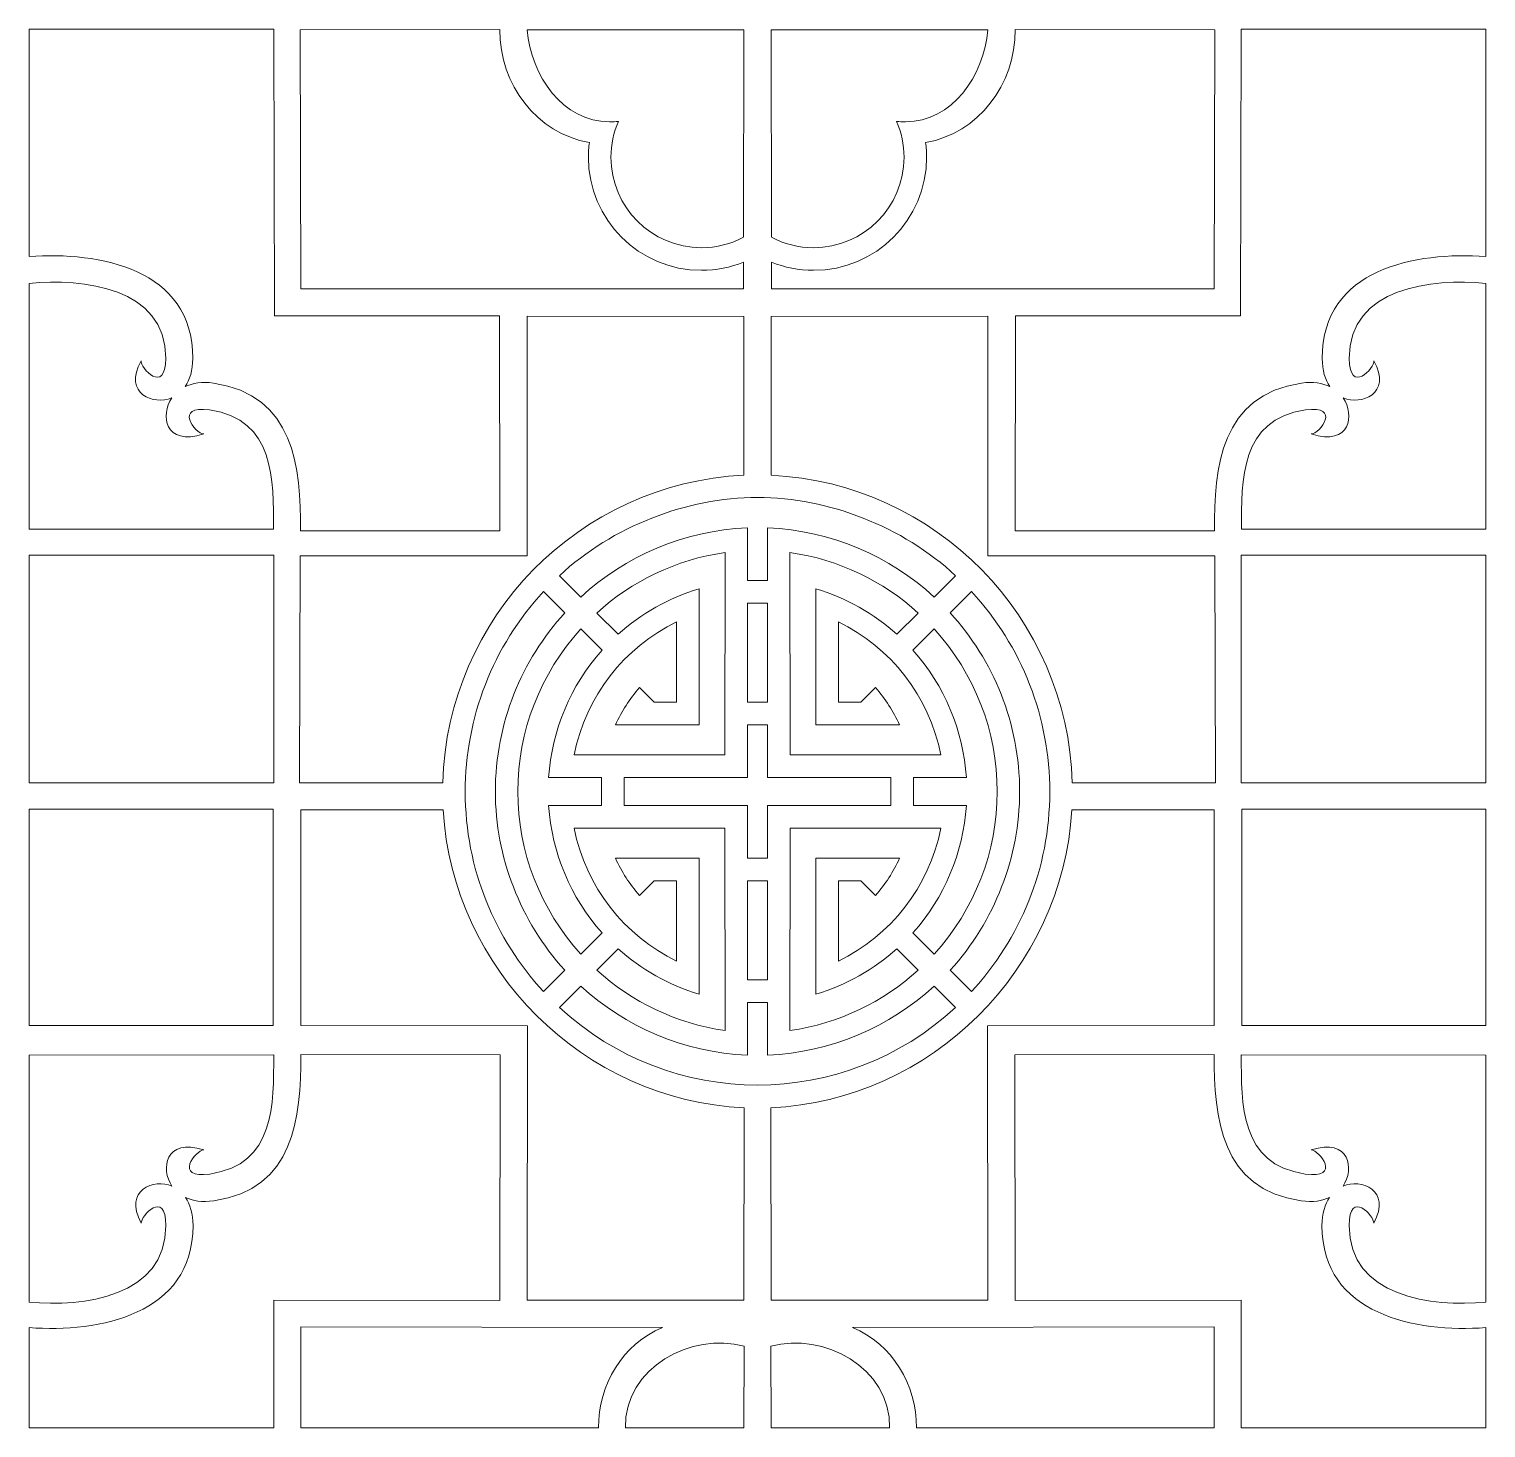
# Model space of a CAD drawing. Header units: centimetres. Extents: x -154 to 154, y -94 to 94.
# Drawn here: x -153.9 to -57.2, y -93.7 to -0.9 of the extents above; entities that cross this region are included whole.
import ezdxf

# ---------------------------------------------------------------- set-up
doc = ezdxf.new("R2010")
doc.units = ezdxf.units.CM
doc.header["$MEASUREMENT"] = 0
doc.layers.add('layer 1', color=7, linetype='Continuous')

msp = doc.modelspace()

# ---------------------------------------------------------------- linework, layer by layer
at = {"layer": 'layer 1', "color": 242, "lineweight": 9}
for points, knots in [([(-153.94186, -15.98275), (-153.94186, -15.98275), (-153.94186, -0.88926), (-153.94186, -0.88926), (-153.94186, -0.88926), (-153.94186, -0.88926), (-137.69757, -0.889), (-137.69757, -0.889), (-137.69757, -0.889), (-137.69757, -0.889), (-137.65273, -19.91951), (-137.65273, -19.91951), (-137.65273, -19.91951), (-137.65273, -19.91951), (-122.71139, -19.92223), (-122.71139, -19.92223), (-122.71139, -19.92223), (-122.71139, -19.92223), (-122.68784, -34.19995), (-122.68784, -34.19995), (-122.68784, -34.19995), (-122.68784, -34.19995), (-135.92133, -34.19056), (-135.92133, -34.19056), (-135.92133, -34.19056), (-135.92133, -29.99642), (-136.32129, -25.17215), (-141.70208, -24.38853), (-141.70208, -24.38853), (-142.46453, -24.2775), (-143.09708, -24.38486), (-143.58654, -24.61891), (-143.58654, -24.61891), (-143.27878, -24.16829), (-143.07654, -23.54565), (-143.07654, -22.74893), (-143.07654, -22.74893), (-143.07654, -16.76777), (-149.29333, -15.65796), (-153.94186, -15.98275)], [0, 0, 0, 0, 0.09090909, 0.09090909, 0.09090909, 0.09090909, 0.18181818, 0.18181818, 0.18181818, 0.18181818, 0.27272727, 0.27272727, 0.27272727, 0.27272727, 0.36363636, 0.36363636, 0.36363636, 0.36363636, 0.45454545, 0.45454545, 0.45454545, 0.45454545, 0.54545455, 0.54545455, 0.54545455, 0.54545455, 0.63636364, 0.63636364, 0.63636364, 0.63636364, 0.72727273, 0.72727273, 0.72727273, 0.72727273, 0.81818182, 0.81818182, 0.81818182, 0.81818182, 1, 1, 1, 1]), ([(-106.50926, -18.13934), (-106.50926, -18.13934), (-106.5133, -16.35792), (-106.5133, -16.35792), (-106.5133, -16.35792), (-107.3786, -16.70653), (-108.32382, -16.89842), (-109.31374, -16.89842), (-109.31374, -16.89842), (-113.45518, -16.89842), (-116.81374, -13.53985), (-116.81374, -9.39842), (-116.81374, -9.39842), (-116.81374, -9.06784), (-116.79176, -8.74237), (-116.75027, -8.42306), (-116.75027, -8.42306), (-120.25213, -7.79074), (-122.69963, -4.59369), (-122.69963, -0.90996), (-122.69963, -0.90996), (-122.69963, -0.90996), (-135.95554, -0.92704), (-135.95554, -0.92704), (-135.95554, -0.92704), (-135.95554, -0.92704), (-135.89989, -18.13506), (-135.89989, -18.13506), (-135.89989, -18.13506), (-135.89989, -18.13506), (-106.50926, -18.13934), (-106.50926, -18.13934)], [0, 0, 0, 0, 0.11111111, 0.11111111, 0.11111111, 0.11111111, 0.22222222, 0.22222222, 0.22222222, 0.22222222, 0.33333333, 0.33333333, 0.33333333, 0.33333333, 0.44444444, 0.44444444, 0.44444444, 0.44444444, 0.55555556, 0.55555556, 0.55555556, 0.55555556, 0.66666667, 0.66666667, 0.66666667, 0.66666667, 0.77777778, 0.77777778, 0.77777778, 0.77777778, 1, 1, 1, 1]), ([(-120.88542, -0.92993), (-106.50462, -0.92993), (-106.50462, -0.92993), (-106.50462, -0.92993), (-106.50462, -0.92993), (-106.50462, -0.92993), (-106.51438, -14.70649), (-106.51438, -14.70649), (-106.51438, -14.70649), (-107.35042, -15.14863), (-108.30237, -15.39842), (-109.31374, -15.39842), (-109.31374, -15.39842), (-112.62689, -15.39842), (-115.31374, -12.71156), (-115.31374, -9.39842), (-115.31374, -9.39842), (-115.31374, -8.55124), (-115.13805, -7.74501), (-114.82113, -7.01418), (-114.82113, -7.01418), (-115.01466, -7.03302), (-115.2109, -7.04264), (-115.40935, -7.04264), (-115.40935, -7.04264), (-118.53094, -7.04264), (-120.59918, -3.97678), (-120.88542, -0.92993)], [0, 0, 0, 0, 0.125, 0.125, 0.125, 0.125, 0.25, 0.25, 0.25, 0.25, 0.375, 0.375, 0.375, 0.375, 0.5, 0.5, 0.5, 0.5, 0.625, 0.625, 0.625, 0.625, 0.75, 0.75, 0.75, 0.75, 1, 1, 1, 1]), ([(-90.28912, -0.92993), (-104.66992, -0.92993), (-104.66992, -0.92993), (-104.66992, -0.92993), (-104.66992, -0.92993), (-104.66992, -0.92993), (-104.66016, -14.70649), (-104.66016, -14.70649), (-104.66016, -14.70649), (-103.82412, -15.14863), (-102.87217, -15.39842), (-101.8608, -15.39842), (-101.8608, -15.39842), (-98.54765, -15.39842), (-95.8608, -12.71156), (-95.8608, -9.39842), (-95.8608, -9.39842), (-95.8608, -8.55124), (-96.03649, -7.74501), (-96.35341, -7.01418), (-96.35341, -7.01418), (-96.15988, -7.03302), (-95.96364, -7.04264), (-95.76519, -7.04264), (-95.76519, -7.04264), (-92.6436, -7.04264), (-90.57536, -3.97678), (-90.28912, -0.92993)], [0, 0, 0, 0, 0.125, 0.125, 0.125, 0.125, 0.25, 0.25, 0.25, 0.25, 0.375, 0.375, 0.375, 0.375, 0.5, 0.5, 0.5, 0.5, 0.625, 0.625, 0.625, 0.625, 0.75, 0.75, 0.75, 0.75, 1, 1, 1, 1]), ([(-104.66528, -18.13934), (-104.66528, -18.13934), (-104.66124, -16.35792), (-104.66124, -16.35792), (-104.66124, -16.35792), (-103.79594, -16.70653), (-102.85072, -16.89842), (-101.8608, -16.89842), (-101.8608, -16.89842), (-97.71936, -16.89842), (-94.3608, -13.53985), (-94.3608, -9.39842), (-94.3608, -9.39842), (-94.3608, -9.06784), (-94.38278, -8.74237), (-94.42427, -8.42306), (-94.42427, -8.42306), (-90.92241, -7.79074), (-88.47491, -4.59369), (-88.47491, -0.90996), (-88.47491, -0.90996), (-88.47491, -0.90996), (-75.219, -0.92704), (-75.219, -0.92704), (-75.219, -0.92704), (-75.219, -0.92704), (-75.27465, -18.13506), (-75.27465, -18.13506), (-75.27465, -18.13506), (-75.27465, -18.13506), (-104.66528, -18.13934), (-104.66528, -18.13934)], [0, 0, 0, 0, 0.11111111, 0.11111111, 0.11111111, 0.11111111, 0.22222222, 0.22222222, 0.22222222, 0.22222222, 0.33333333, 0.33333333, 0.33333333, 0.33333333, 0.44444444, 0.44444444, 0.44444444, 0.44444444, 0.55555556, 0.55555556, 0.55555556, 0.55555556, 0.66666667, 0.66666667, 0.66666667, 0.66666667, 0.77777778, 0.77777778, 0.77777778, 0.77777778, 1, 1, 1, 1]), ([(-57.23268, -15.98275), (-57.23268, -15.98275), (-57.23268, -0.88926), (-57.23268, -0.88926), (-57.23268, -0.88926), (-57.23268, -0.88926), (-73.47697, -0.889), (-73.47697, -0.889), (-73.47697, -0.889), (-73.47697, -0.889), (-73.52181, -19.91951), (-73.52181, -19.91951), (-73.52181, -19.91951), (-73.52181, -19.91951), (-88.46315, -19.92223), (-88.46315, -19.92223), (-88.46315, -19.92223), (-88.46315, -19.92223), (-88.4867, -34.19995), (-88.4867, -34.19995), (-88.4867, -34.19995), (-88.4867, -34.19995), (-75.25321, -34.19056), (-75.25321, -34.19056), (-75.25321, -34.19056), (-75.25321, -29.99642), (-74.85325, -25.17215), (-69.47246, -24.38853), (-69.47246, -24.38853), (-68.71001, -24.2775), (-68.07746, -24.38486), (-67.588, -24.61891), (-67.588, -24.61891), (-67.89576, -24.16829), (-68.098, -23.54565), (-68.098, -22.74893), (-68.098, -22.74893), (-68.098, -16.76777), (-61.88121, -15.65796), (-57.23268, -15.98275)], [0, 0, 0, 0, 0.09090909, 0.09090909, 0.09090909, 0.09090909, 0.18181818, 0.18181818, 0.18181818, 0.18181818, 0.27272727, 0.27272727, 0.27272727, 0.27272727, 0.36363636, 0.36363636, 0.36363636, 0.36363636, 0.45454545, 0.45454545, 0.45454545, 0.45454545, 0.54545455, 0.54545455, 0.54545455, 0.54545455, 0.63636364, 0.63636364, 0.63636364, 0.63636364, 0.72727273, 0.72727273, 0.72727273, 0.72727273, 0.81818182, 0.81818182, 0.81818182, 0.81818182, 1, 1, 1, 1]), ([(-153.94186, -17.77069), (-153.94186, -17.77069), (-153.94186, -34.09137), (-153.94186, -34.09137), (-153.94186, -34.09137), (-153.94186, -34.09137), (-137.7207, -34.09131), (-137.7207, -34.09131), (-137.7207, -34.09131), (-137.7207, -30.81607), (-137.61531, -26.80268), (-141.96149, -26.16974), (-141.96149, -26.16974), (-144.38093, -25.8174), (-142.92691, -27.76293), (-142.3503, -27.76321), (-142.3503, -27.76321), (-144.97552, -28.59242), (-145.22727, -26.48759), (-144.47493, -25.36978), (-144.47493, -25.36978), (-145.63655, -25.86772), (-147.74134, -25.13264), (-146.50938, -22.90393), (-146.50938, -22.90393), (-146.58408, -23.36819), (-144.87654, -25.19398), (-144.87654, -22.74893), (-144.87654, -22.74893), (-144.87654, -17.99258), (-150.38374, -17.43157), (-153.94186, -17.77069)], [0, 0, 0, 0, 0.11111111, 0.11111111, 0.11111111, 0.11111111, 0.22222222, 0.22222222, 0.22222222, 0.22222222, 0.33333333, 0.33333333, 0.33333333, 0.33333333, 0.44444444, 0.44444444, 0.44444444, 0.44444444, 0.55555556, 0.55555556, 0.55555556, 0.55555556, 0.66666667, 0.66666667, 0.66666667, 0.66666667, 0.77777778, 0.77777778, 0.77777778, 0.77777778, 1, 1, 1, 1]), ([(-57.23268, -17.77069), (-57.23268, -17.77069), (-57.23268, -34.09137), (-57.23268, -34.09137), (-57.23268, -34.09137), (-57.23268, -34.09137), (-73.45384, -34.09131), (-73.45384, -34.09131), (-73.45384, -34.09131), (-73.45384, -30.81607), (-73.55923, -26.80268), (-69.21305, -26.16974), (-69.21305, -26.16974), (-66.79361, -25.8174), (-68.24763, -27.76293), (-68.82424, -27.76321), (-68.82424, -27.76321), (-66.19902, -28.59242), (-65.94727, -26.48759), (-66.69961, -25.36978), (-66.69961, -25.36978), (-65.53799, -25.86772), (-63.4332, -25.13264), (-64.66516, -22.90393), (-64.66516, -22.90393), (-64.59046, -23.36819), (-66.298, -25.19398), (-66.298, -22.74893), (-66.298, -22.74893), (-66.298, -17.99258), (-60.7908, -17.43157), (-57.23268, -17.77069)], [0, 0, 0, 0, 0.11111111, 0.11111111, 0.11111111, 0.11111111, 0.22222222, 0.22222222, 0.22222222, 0.22222222, 0.33333333, 0.33333333, 0.33333333, 0.33333333, 0.44444444, 0.44444444, 0.44444444, 0.44444444, 0.55555556, 0.55555556, 0.55555556, 0.55555556, 0.66666667, 0.66666667, 0.66666667, 0.66666667, 0.77777778, 0.77777778, 0.77777778, 0.77777778, 1, 1, 1, 1]), ([(-106.50331, -30.50245), (-106.50331, -30.50245), (-106.50484, -19.96726), (-106.50484, -19.96726), (-106.50484, -19.96726), (-106.50484, -19.96726), (-120.88542, -19.93313), (-120.88542, -19.93313), (-120.88542, -19.93313), (-120.88542, -19.93313), (-120.88542, -35.85473), (-120.88542, -35.85473), (-120.88542, -35.85473), (-120.88542, -35.85473), (-135.95102, -35.85473), (-135.95102, -35.85473), (-135.95102, -35.85473), (-135.95102, -35.85473), (-135.98526, -50.92033), (-135.98526, -50.92033), (-135.98526, -50.92033), (-135.98526, -50.92033), (-135.98532, -50.92266), (-126.48207, -50.92414), (-126.48207, -50.92414), (-126.17591, -39.93953), (-117.43213, -31.02399), (-106.50331, -30.50245)], [0, 0, 0, 0, 0.125, 0.125, 0.125, 0.125, 0.25, 0.25, 0.25, 0.25, 0.375, 0.375, 0.375, 0.375, 0.5, 0.5, 0.5, 0.5, 0.625, 0.625, 0.625, 0.625, 0.75, 0.75, 0.75, 0.75, 1, 1, 1, 1]), ([(-104.66912, -30.50253), (-104.66912, -30.50253), (-104.6697, -19.96726), (-104.6697, -19.96726), (-104.6697, -19.96726), (-104.6697, -19.96726), (-90.28912, -19.93313), (-90.28912, -19.93313), (-90.28912, -19.93313), (-90.28912, -19.93313), (-90.28912, -35.85473), (-90.28912, -35.85473), (-90.28912, -35.85473), (-90.28912, -35.85473), (-75.22352, -35.85473), (-75.22352, -35.85473), (-75.22352, -35.85473), (-75.22352, -35.85473), (-75.18928, -50.92033), (-75.18928, -50.92033), (-75.18928, -50.92033), (-75.18928, -50.92033), (-75.18922, -50.92266), (-84.69247, -50.92414), (-84.69247, -50.92414), (-84.99863, -39.93953), (-93.7403, -31.02407), (-104.66912, -30.50253)], [0, 0, 0, 0, 0.125, 0.125, 0.125, 0.125, 0.25, 0.25, 0.25, 0.25, 0.375, 0.375, 0.375, 0.375, 0.5, 0.5, 0.5, 0.5, 0.625, 0.625, 0.625, 0.625, 0.75, 0.75, 0.75, 0.75, 1, 1, 1, 1]), ([(-104.92865, -37.49835), (-104.92865, -37.49835), (-104.92865, -33.99478), (-104.92865, -33.99478), (-104.92865, -33.99478), (-100.66368, -34.17601), (-96.79342, -35.88403), (-93.85071, -38.58672), (-93.85071, -38.58672), (-93.85071, -38.58672), (-92.43549, -37.1715), (-92.43549, -37.1715), (-92.43549, -37.1715), (-95.99025, -33.87802), (-100.83778, -32.0039), (-105.58769, -31.97857), (-105.58769, -31.97857), (-110.3376, -32.0039), (-115.18429, -33.87802), (-118.73905, -37.1715), (-118.73905, -37.1715), (-118.73905, -37.1715), (-117.32383, -38.58672), (-117.32383, -38.58672), (-117.32383, -38.58672), (-114.38112, -35.88403), (-110.51086, -34.17601), (-106.24589, -33.99478), (-106.24589, -33.99478), (-106.24589, -33.99478), (-106.24589, -37.49835), (-106.24589, -37.49835), (-106.24589, -37.49835), (-106.24589, -37.49835), (-104.92865, -37.49835), (-104.92865, -37.49835)], [0, 0, 0, 0, 0.1, 0.1, 0.1, 0.1, 0.2, 0.2, 0.2, 0.2, 0.3, 0.3, 0.3, 0.3, 0.4, 0.4, 0.4, 0.4, 0.5, 0.5, 0.5, 0.5, 0.6, 0.6, 0.6, 0.6, 0.7, 0.7, 0.7, 0.7, 0.8, 0.8, 0.8, 0.8, 1, 1, 1, 1]), ([(-117.75824, -49.06786), (-116.99677, -45.17157), (-114.42478, -41.92273), (-110.95416, -40.23305), (-110.95416, -40.23305), (-110.95416, -40.23305), (-110.95417, -45.5749), (-110.95417, -45.5749), (-110.95417, -45.5749), (-110.95417, -45.5749), (-112.45688, -45.5749), (-112.45688, -45.5749), (-112.45688, -45.5749), (-112.45688, -45.5749), (-113.42726, -44.60456), (-113.42726, -44.60456), (-113.42726, -44.60456), (-114.06882, -45.34468), (-114.60861, -46.1754), (-115.02483, -47.07489), (-115.02483, -47.07489), (-115.02483, -47.07489), (-109.45416, -47.0749), (-109.45416, -47.0749), (-109.45416, -47.0749), (-109.45416, -47.0749), (-109.4535, -38.04737), (-109.4535, -38.04737), (-109.4535, -38.04737), (-111.48008, -38.64463), (-113.31563, -39.68821), (-114.84625, -41.06428), (-114.84625, -41.06428), (-114.84625, -41.06428), (-116.262, -39.64853), (-116.262, -39.64853), (-116.262, -39.64853), (-113.94321, -37.53584), (-111.00128, -36.09535), (-107.74454, -35.63593), (-107.74454, -35.63593), (-107.74454, -35.63593), (-107.74589, -49.06789), (-107.74589, -49.06789), (-107.74589, -49.06789), (-107.74589, -49.06789), (-117.75824, -49.06786), (-117.75824, -49.06786)], [0, 0, 0, 0, 0.07692308, 0.07692308, 0.07692308, 0.07692308, 0.15384615, 0.15384615, 0.15384615, 0.15384615, 0.23076923, 0.23076923, 0.23076923, 0.23076923, 0.30769231, 0.30769231, 0.30769231, 0.30769231, 0.38461538, 0.38461538, 0.38461538, 0.38461538, 0.46153846, 0.46153846, 0.46153846, 0.46153846, 0.53846154, 0.53846154, 0.53846154, 0.53846154, 0.61538462, 0.61538462, 0.61538462, 0.61538462, 0.69230769, 0.69230769, 0.69230769, 0.69230769, 0.76923077, 0.76923077, 0.76923077, 0.76923077, 0.84615385, 0.84615385, 0.84615385, 0.84615385, 1, 1, 1, 1]), ([(-93.4163, -49.06786), (-94.17777, -45.17157), (-96.74976, -41.92273), (-100.22038, -40.23305), (-100.22038, -40.23305), (-100.22038, -40.23305), (-100.22037, -45.5749), (-100.22037, -45.5749), (-100.22037, -45.5749), (-100.22037, -45.5749), (-98.71766, -45.5749), (-98.71766, -45.5749), (-98.71766, -45.5749), (-98.71766, -45.5749), (-97.74728, -44.60456), (-97.74728, -44.60456), (-97.74728, -44.60456), (-97.10572, -45.34468), (-96.56593, -46.1754), (-96.14971, -47.07489), (-96.14971, -47.07489), (-96.14971, -47.07489), (-101.72038, -47.0749), (-101.72038, -47.0749), (-101.72038, -47.0749), (-101.72038, -47.0749), (-101.72104, -38.04737), (-101.72104, -38.04737), (-101.72104, -38.04737), (-99.69446, -38.64463), (-97.85891, -39.68821), (-96.32829, -41.06428), (-96.32829, -41.06428), (-96.32829, -41.06428), (-94.91254, -39.64853), (-94.91254, -39.64853), (-94.91254, -39.64853), (-97.23133, -37.53584), (-100.17326, -36.09535), (-103.43, -35.63593), (-103.43, -35.63593), (-103.43, -35.63593), (-103.42865, -49.06789), (-103.42865, -49.06789), (-103.42865, -49.06789), (-103.42865, -49.06789), (-93.4163, -49.06786), (-93.4163, -49.06786)], [0, 0, 0, 0, 0.07692308, 0.07692308, 0.07692308, 0.07692308, 0.15384615, 0.15384615, 0.15384615, 0.15384615, 0.23076923, 0.23076923, 0.23076923, 0.23076923, 0.30769231, 0.30769231, 0.30769231, 0.30769231, 0.38461538, 0.38461538, 0.38461538, 0.38461538, 0.46153846, 0.46153846, 0.46153846, 0.46153846, 0.53846154, 0.53846154, 0.53846154, 0.53846154, 0.61538462, 0.61538462, 0.61538462, 0.61538462, 0.69230769, 0.69230769, 0.69230769, 0.69230769, 0.76923077, 0.76923077, 0.76923077, 0.76923077, 0.84615385, 0.84615385, 0.84615385, 0.84615385, 1, 1, 1, 1]), ([(-153.94186, -35.80918), (-153.94186, -35.80918), (-153.93359, -35.8691), (-153.94186, -50.91895), (-153.94186, -50.91895), (-153.94186, -50.91895), (-137.69726, -50.91895), (-137.69726, -50.91895), (-137.69726, -50.91895), (-137.69726, -50.91895), (-137.69726, -35.80918), (-137.69726, -35.80918), (-137.69726, -35.80918), (-137.69726, -35.80918), (-153.94186, -35.80918), (-153.94186, -35.80918)], [0, 0, 0, 0, 0.2, 0.2, 0.2, 0.2, 0.4, 0.4, 0.4, 0.4, 0.6, 0.6, 0.6, 0.6, 1, 1, 1, 1]), ([(-57.23268, -35.80918), (-57.23268, -35.80918), (-57.24095, -35.8691), (-57.23268, -50.91895), (-57.23268, -50.91895), (-57.23268, -50.91895), (-73.47728, -50.91895), (-73.47728, -50.91895), (-73.47728, -50.91895), (-73.47728, -50.91895), (-73.47728, -35.80918), (-73.47728, -35.80918), (-73.47728, -35.80918), (-73.47728, -35.80918), (-57.23268, -35.80918), (-57.23268, -35.80918)], [0, 0, 0, 0, 0.2, 0.2, 0.2, 0.2, 0.4, 0.4, 0.4, 0.4, 0.6, 0.6, 0.6, 0.6, 1, 1, 1, 1]), ([(-122.99037, -51.52003), (-122.99037, -55.80132), (-121.33885, -60.13365), (-118.38436, -63.35186), (-118.38436, -63.35186), (-118.38436, -63.35186), (-119.79953, -64.76732), (-119.79953, -64.76732), (-119.79953, -64.76732), (-123.02102, -61.2891), (-124.99038, -56.63458), (-124.99038, -51.52103), (-124.99038, -51.52103), (-124.99038, -46.59216), (-123.14954, -41.849), (-119.79953, -38.23202), (-119.79953, -38.23202), (-119.79953, -38.23202), (-118.38436, -39.64748), (-118.38436, -39.64748), (-118.38436, -39.64748), (-121.24435, -42.76275), (-122.99037, -46.95876), (-122.99037, -51.52003)], [0, 0, 0, 0, 0.14285714, 0.14285714, 0.14285714, 0.14285714, 0.28571429, 0.28571429, 0.28571429, 0.28571429, 0.42857143, 0.42857143, 0.42857143, 0.42857143, 0.57142857, 0.57142857, 0.57142857, 0.57142857, 0.71428571, 0.71428571, 0.71428571, 0.71428571, 1, 1, 1, 1]), ([(-88.18417, -51.52003), (-88.18417, -55.80132), (-89.83569, -60.13365), (-92.79018, -63.35186), (-92.79018, -63.35186), (-92.79018, -63.35186), (-91.37501, -64.76732), (-91.37501, -64.76732), (-91.37501, -64.76732), (-88.15352, -61.2891), (-86.18416, -56.63458), (-86.18416, -51.52103), (-86.18416, -51.52103), (-86.18416, -46.59216), (-88.025, -41.849), (-91.37501, -38.23202), (-91.37501, -38.23202), (-91.37501, -38.23202), (-92.79018, -39.64748), (-92.79018, -39.64748), (-92.79018, -39.64748), (-89.93019, -42.76275), (-88.18417, -46.95876), (-88.18417, -51.52003)], [0, 0, 0, 0, 0.14285714, 0.14285714, 0.14285714, 0.14285714, 0.28571429, 0.28571429, 0.28571429, 0.28571429, 0.42857143, 0.42857143, 0.42857143, 0.42857143, 0.57142857, 0.57142857, 0.57142857, 0.57142857, 0.71428571, 0.71428571, 0.71428571, 0.71428571, 1, 1, 1, 1]), ([(-104.92865, -45.5749), (-104.92865, -45.5749), (-104.92865, -39.00077), (-104.92865, -39.00077), (-104.92865, -39.00077), (-104.92865, -39.00077), (-106.24589, -39.00077), (-106.24589, -39.00077), (-106.24589, -39.00077), (-106.24589, -39.00077), (-106.24589, -45.5749), (-106.24589, -45.5749), (-106.24589, -45.5749), (-106.24589, -45.5749), (-104.92865, -45.5749), (-104.92865, -45.5749)], [0, 0, 0, 0, 0.2, 0.2, 0.2, 0.2, 0.4, 0.4, 0.4, 0.4, 0.6, 0.6, 0.6, 0.6, 1, 1, 1, 1]), ([(-115.95143, -52.43146), (-115.95143, -52.43146), (-119.46067, -52.43146), (-119.46067, -52.43146), (-119.46067, -52.43146), (-119.23054, -55.56424), (-118.01764, -58.52505), (-115.90675, -60.87427), (-115.90675, -60.87427), (-115.90675, -60.87427), (-117.32257, -62.29031), (-117.32257, -62.29031), (-117.32257, -62.29031), (-119.97396, -59.37904), (-121.53514, -55.45407), (-121.49011, -51.49967), (-121.49011, -51.49967), (-121.53514, -47.54527), (-119.97396, -43.6203), (-117.32257, -40.70903), (-117.32257, -40.70903), (-117.32257, -40.70903), (-115.90675, -42.12507), (-115.90675, -42.12507), (-115.90675, -42.12507), (-118.01764, -44.47429), (-119.23054, -47.4351), (-119.46067, -50.56788), (-119.46067, -50.56788), (-119.46067, -50.56788), (-115.95143, -50.56788), (-115.95143, -50.56788), (-115.95143, -50.56788), (-115.95143, -50.56788), (-115.95143, -52.43146), (-115.95143, -52.43146)], [0, 0, 0, 0, 0.1, 0.1, 0.1, 0.1, 0.2, 0.2, 0.2, 0.2, 0.3, 0.3, 0.3, 0.3, 0.4, 0.4, 0.4, 0.4, 0.5, 0.5, 0.5, 0.5, 0.6, 0.6, 0.6, 0.6, 0.7, 0.7, 0.7, 0.7, 0.8, 0.8, 0.8, 0.8, 1, 1, 1, 1]), ([(-95.22311, -52.43146), (-95.22311, -52.43146), (-91.71387, -52.43146), (-91.71387, -52.43146), (-91.71387, -52.43146), (-91.944, -55.56424), (-93.1569, -58.52505), (-95.26779, -60.87427), (-95.26779, -60.87427), (-95.26779, -60.87427), (-93.85197, -62.29031), (-93.85197, -62.29031), (-93.85197, -62.29031), (-91.20058, -59.37904), (-89.6394, -55.45407), (-89.68443, -51.49967), (-89.68443, -51.49967), (-89.6394, -47.54527), (-91.20058, -43.6203), (-93.85197, -40.70903), (-93.85197, -40.70903), (-93.85197, -40.70903), (-95.26779, -42.12507), (-95.26779, -42.12507), (-95.26779, -42.12507), (-93.1569, -44.47429), (-91.944, -47.4351), (-91.71387, -50.56788), (-91.71387, -50.56788), (-91.71387, -50.56788), (-95.22311, -50.56788), (-95.22311, -50.56788), (-95.22311, -50.56788), (-95.22311, -50.56788), (-95.22311, -52.43146), (-95.22311, -52.43146)], [0, 0, 0, 0, 0.1, 0.1, 0.1, 0.1, 0.2, 0.2, 0.2, 0.2, 0.3, 0.3, 0.3, 0.3, 0.4, 0.4, 0.4, 0.4, 0.5, 0.5, 0.5, 0.5, 0.6, 0.6, 0.6, 0.6, 0.7, 0.7, 0.7, 0.7, 0.8, 0.8, 0.8, 0.8, 1, 1, 1, 1]), ([(-104.92864, -55.92444), (-104.92864, -55.92444), (-104.92865, -52.43145), (-104.92865, -52.43145), (-104.92865, -52.43145), (-104.92865, -52.43145), (-96.72967, -52.43145), (-96.72967, -52.43145), (-96.72967, -52.43145), (-96.72967, -52.43145), (-96.72967, -50.56789), (-96.72967, -50.56789), (-96.72967, -50.56789), (-96.72967, -50.56789), (-104.92865, -50.56789), (-104.92865, -50.56789), (-104.92865, -50.56789), (-104.92865, -50.56789), (-104.92864, -47.0749), (-104.92864, -47.0749), (-104.92864, -47.0749), (-104.92864, -47.0749), (-106.2459, -47.0749), (-106.2459, -47.0749), (-106.2459, -47.0749), (-106.2459, -47.0749), (-106.24589, -50.56789), (-106.24589, -50.56789), (-106.24589, -50.56789), (-106.24589, -50.56789), (-114.44487, -50.56789), (-114.44487, -50.56789), (-114.44487, -50.56789), (-114.44487, -50.56789), (-114.44487, -52.43145), (-114.44487, -52.43145), (-114.44487, -52.43145), (-114.44487, -52.43145), (-106.24589, -52.43145), (-106.24589, -52.43145), (-106.24589, -52.43145), (-106.24589, -52.43145), (-106.2459, -55.92444), (-106.2459, -55.92444), (-106.2459, -55.92444), (-106.2459, -55.92444), (-104.92864, -55.92444), (-104.92864, -55.92444)], [0, 0, 0, 0, 0.07692308, 0.07692308, 0.07692308, 0.07692308, 0.15384615, 0.15384615, 0.15384615, 0.15384615, 0.23076923, 0.23076923, 0.23076923, 0.23076923, 0.30769231, 0.30769231, 0.30769231, 0.30769231, 0.38461538, 0.38461538, 0.38461538, 0.38461538, 0.46153846, 0.46153846, 0.46153846, 0.46153846, 0.53846154, 0.53846154, 0.53846154, 0.53846154, 0.61538462, 0.61538462, 0.61538462, 0.61538462, 0.69230769, 0.69230769, 0.69230769, 0.69230769, 0.76923077, 0.76923077, 0.76923077, 0.76923077, 0.84615385, 0.84615385, 0.84615385, 0.84615385, 1, 1, 1, 1]), ([(-153.94186, -67.02392), (-153.94186, -67.02392), (-137.73628, -67.02392), (-137.73628, -67.02392), (-137.73628, -67.02392), (-137.73628, -67.02392), (-137.73628, -52.66157), (-137.73628, -52.66157), (-137.73628, -52.66157), (-137.73628, -52.66157), (-153.94186, -52.66157), (-153.94186, -52.66157), (-153.94186, -52.66157), (-153.94186, -52.66157), (-153.94186, -52.66157), (-153.94186, -67.02392)], [0, 0, 0, 0, 0.2, 0.2, 0.2, 0.2, 0.4, 0.4, 0.4, 0.4, 0.6, 0.6, 0.6, 0.6, 1, 1, 1, 1]), ([(-106.47763, -72.4976), (-106.47763, -72.4976), (-106.49024, -85.26678), (-106.49024, -85.26678), (-106.49024, -85.26678), (-106.49024, -85.26678), (-120.88777, -85.25877), (-120.88777, -85.25877), (-120.88777, -85.25877), (-120.88777, -85.25877), (-120.85418, -67.06056), (-120.85418, -67.06056), (-120.85418, -67.06056), (-120.85418, -67.06056), (-135.90538, -67.02846), (-135.90538, -67.02846), (-135.90538, -67.02846), (-135.90538, -67.02846), (-135.90538, -52.70548), (-135.90538, -52.70548), (-135.90538, -52.70548), (-135.90538, -52.70548), (-126.45558, -52.71916), (-126.45558, -52.71916), (-126.45558, -52.71916), (-125.84078, -63.29823), (-117.15208, -71.98985), (-106.47763, -72.4976)], [0, 0, 0, 0, 0.125, 0.125, 0.125, 0.125, 0.25, 0.25, 0.25, 0.25, 0.375, 0.375, 0.375, 0.375, 0.5, 0.5, 0.5, 0.5, 0.625, 0.625, 0.625, 0.625, 0.75, 0.75, 0.75, 0.75, 1, 1, 1, 1]), ([(-104.69691, -72.4976), (-104.69691, -72.4976), (-104.6843, -85.26678), (-104.6843, -85.26678), (-104.6843, -85.26678), (-104.6843, -85.26678), (-90.28677, -85.25877), (-90.28677, -85.25877), (-90.28677, -85.25877), (-90.28677, -85.25877), (-90.32036, -67.06056), (-90.32036, -67.06056), (-90.32036, -67.06056), (-90.32036, -67.06056), (-75.26916, -67.02846), (-75.26916, -67.02846), (-75.26916, -67.02846), (-75.26916, -67.02846), (-75.26916, -52.70548), (-75.26916, -52.70548), (-75.26916, -52.70548), (-75.26916, -52.70548), (-84.71896, -52.71916), (-84.71896, -52.71916), (-84.71896, -52.71916), (-85.33376, -63.29823), (-94.02246, -71.98985), (-104.69691, -72.4976)], [0, 0, 0, 0, 0.125, 0.125, 0.125, 0.125, 0.25, 0.25, 0.25, 0.25, 0.375, 0.375, 0.375, 0.375, 0.5, 0.5, 0.5, 0.5, 0.625, 0.625, 0.625, 0.625, 0.75, 0.75, 0.75, 0.75, 1, 1, 1, 1]), ([(-57.23268, -67.02392), (-57.23268, -67.02392), (-73.43826, -67.02392), (-73.43826, -67.02392), (-73.43826, -67.02392), (-73.43826, -67.02392), (-73.43826, -52.66157), (-73.43826, -52.66157), (-73.43826, -52.66157), (-73.43826, -52.66157), (-57.23268, -52.66157), (-57.23268, -52.66157), (-57.23268, -52.66157), (-57.23268, -52.66157), (-57.23268, -52.66157), (-57.23268, -67.02392)], [0, 0, 0, 0, 0.2, 0.2, 0.2, 0.2, 0.4, 0.4, 0.4, 0.4, 0.6, 0.6, 0.6, 0.6, 1, 1, 1, 1]), ([(-117.75824, -53.93148), (-116.99677, -57.82777), (-114.42478, -61.07661), (-110.95416, -62.76629), (-110.95416, -62.76629), (-110.95416, -62.76629), (-110.95417, -57.42444), (-110.95417, -57.42444), (-110.95417, -57.42444), (-110.95417, -57.42444), (-112.45688, -57.42444), (-112.45688, -57.42444), (-112.45688, -57.42444), (-112.45688, -57.42444), (-113.42726, -58.39478), (-113.42726, -58.39478), (-113.42726, -58.39478), (-114.06882, -57.65466), (-114.60861, -56.82394), (-115.02483, -55.92445), (-115.02483, -55.92445), (-115.02483, -55.92445), (-109.45416, -55.92444), (-109.45416, -55.92444), (-109.45416, -55.92444), (-109.45416, -55.92444), (-109.4535, -64.95197), (-109.4535, -64.95197), (-109.4535, -64.95197), (-111.48008, -64.35471), (-113.31563, -63.31113), (-114.84625, -61.93506), (-114.84625, -61.93506), (-114.84625, -61.93506), (-116.262, -63.35081), (-116.262, -63.35081), (-116.262, -63.35081), (-113.94321, -65.4635), (-111.00128, -66.90399), (-107.74454, -67.36341), (-107.74454, -67.36341), (-107.74454, -67.36341), (-107.74589, -53.93145), (-107.74589, -53.93145), (-107.74589, -53.93145), (-107.74589, -53.93145), (-117.75824, -53.93148), (-117.75824, -53.93148)], [0, 0, 0, 0, 0.07692308, 0.07692308, 0.07692308, 0.07692308, 0.15384615, 0.15384615, 0.15384615, 0.15384615, 0.23076923, 0.23076923, 0.23076923, 0.23076923, 0.30769231, 0.30769231, 0.30769231, 0.30769231, 0.38461538, 0.38461538, 0.38461538, 0.38461538, 0.46153846, 0.46153846, 0.46153846, 0.46153846, 0.53846154, 0.53846154, 0.53846154, 0.53846154, 0.61538462, 0.61538462, 0.61538462, 0.61538462, 0.69230769, 0.69230769, 0.69230769, 0.69230769, 0.76923077, 0.76923077, 0.76923077, 0.76923077, 0.84615385, 0.84615385, 0.84615385, 0.84615385, 1, 1, 1, 1]), ([(-93.4163, -53.93148), (-94.17777, -57.82777), (-96.74976, -61.07661), (-100.22038, -62.76629), (-100.22038, -62.76629), (-100.22038, -62.76629), (-100.22037, -57.42444), (-100.22037, -57.42444), (-100.22037, -57.42444), (-100.22037, -57.42444), (-98.71766, -57.42444), (-98.71766, -57.42444), (-98.71766, -57.42444), (-98.71766, -57.42444), (-97.74728, -58.39478), (-97.74728, -58.39478), (-97.74728, -58.39478), (-97.10572, -57.65466), (-96.56593, -56.82394), (-96.14971, -55.92445), (-96.14971, -55.92445), (-96.14971, -55.92445), (-101.72038, -55.92444), (-101.72038, -55.92444), (-101.72038, -55.92444), (-101.72038, -55.92444), (-101.72104, -64.95197), (-101.72104, -64.95197), (-101.72104, -64.95197), (-99.69446, -64.35471), (-97.85891, -63.31113), (-96.32829, -61.93506), (-96.32829, -61.93506), (-96.32829, -61.93506), (-94.91254, -63.35081), (-94.91254, -63.35081), (-94.91254, -63.35081), (-97.23133, -65.4635), (-100.17326, -66.90399), (-103.43, -67.36341), (-103.43, -67.36341), (-103.43, -67.36341), (-103.42865, -53.93145), (-103.42865, -53.93145), (-103.42865, -53.93145), (-103.42865, -53.93145), (-93.4163, -53.93148), (-93.4163, -53.93148)], [0, 0, 0, 0, 0.07692308, 0.07692308, 0.07692308, 0.07692308, 0.15384615, 0.15384615, 0.15384615, 0.15384615, 0.23076923, 0.23076923, 0.23076923, 0.23076923, 0.30769231, 0.30769231, 0.30769231, 0.30769231, 0.38461538, 0.38461538, 0.38461538, 0.38461538, 0.46153846, 0.46153846, 0.46153846, 0.46153846, 0.53846154, 0.53846154, 0.53846154, 0.53846154, 0.61538462, 0.61538462, 0.61538462, 0.61538462, 0.69230769, 0.69230769, 0.69230769, 0.69230769, 0.76923077, 0.76923077, 0.76923077, 0.76923077, 0.84615385, 0.84615385, 0.84615385, 0.84615385, 1, 1, 1, 1]), ([(-104.92865, -63.99857), (-104.92865, -63.99857), (-104.92865, -57.42444), (-104.92865, -57.42444), (-104.92865, -57.42444), (-104.92865, -57.42444), (-106.24589, -57.42444), (-106.24589, -57.42444), (-106.24589, -57.42444), (-106.24589, -57.42444), (-106.24589, -63.99857), (-106.24589, -63.99857), (-106.24589, -63.99857), (-106.24589, -63.99857), (-104.92865, -63.99857), (-104.92865, -63.99857)], [0, 0, 0, 0, 0.2, 0.2, 0.2, 0.2, 0.4, 0.4, 0.4, 0.4, 0.6, 0.6, 0.6, 0.6, 1, 1, 1, 1]), ([(-92.43549, -65.82784), (-92.43549, -65.82784), (-93.85071, -64.41262), (-93.85071, -64.41262), (-93.85071, -64.41262), (-96.79342, -67.11531), (-100.66368, -68.82333), (-104.92865, -69.00456), (-104.92865, -69.00456), (-104.92865, -69.00456), (-104.92865, -65.50099), (-104.92865, -65.50099), (-104.92865, -65.50099), (-104.92865, -65.50099), (-106.24589, -65.50099), (-106.24589, -65.50099), (-106.24589, -65.50099), (-106.24589, -65.50099), (-106.24589, -69.00456), (-106.24589, -69.00456), (-106.24589, -69.00456), (-110.51086, -68.82333), (-114.38112, -67.11531), (-117.32383, -64.41262), (-117.32383, -64.41262), (-117.32383, -64.41262), (-118.73905, -65.82784), (-118.73905, -65.82784), (-118.73905, -65.82784), (-111.31933, -72.70219), (-99.85383, -72.70094), (-92.43549, -65.82784)], [0, 0, 0, 0, 0.11111111, 0.11111111, 0.11111111, 0.11111111, 0.22222222, 0.22222222, 0.22222222, 0.22222222, 0.33333333, 0.33333333, 0.33333333, 0.33333333, 0.44444444, 0.44444444, 0.44444444, 0.44444444, 0.55555556, 0.55555556, 0.55555556, 0.55555556, 0.66666667, 0.66666667, 0.66666667, 0.66666667, 0.77777778, 0.77777778, 0.77777778, 0.77777778, 1, 1, 1, 1]), ([(-153.94186, -87.08977), (-153.94186, -87.08977), (-153.94186, -93.74232), (-153.94186, -93.74232), (-153.94186, -93.74232), (-153.94186, -93.74232), (-137.70623, -93.74232), (-137.70623, -93.74232), (-137.70623, -93.74232), (-137.70623, -93.74232), (-137.70633, -85.26305), (-137.70633, -85.26305), (-137.70633, -85.26305), (-137.70633, -85.26305), (-122.70007, -85.29468), (-122.70007, -85.29468), (-122.70007, -85.29468), (-122.70007, -85.29468), (-122.67316, -68.97957), (-122.67316, -68.97957), (-122.67316, -68.97957), (-122.67316, -68.97957), (-135.90652, -68.96327), (-135.90652, -68.96327), (-135.90652, -68.96327), (-135.90652, -73.15741), (-136.30641, -77.88753), (-141.6872, -78.67115), (-141.6872, -78.67115), (-142.44965, -78.78218), (-143.0822, -78.67482), (-143.57166, -78.44077), (-143.57166, -78.44077), (-143.2639, -78.89139), (-143.06166, -79.51404), (-143.06166, -80.31075), (-143.06166, -80.31075), (-143.06166, -86.25002), (-149.29509, -87.41444), (-153.94186, -87.08977)], [0, 0, 0, 0, 0.09090909, 0.09090909, 0.09090909, 0.09090909, 0.18181818, 0.18181818, 0.18181818, 0.18181818, 0.27272727, 0.27272727, 0.27272727, 0.27272727, 0.36363636, 0.36363636, 0.36363636, 0.36363636, 0.45454545, 0.45454545, 0.45454545, 0.45454545, 0.54545455, 0.54545455, 0.54545455, 0.54545455, 0.63636364, 0.63636364, 0.63636364, 0.63636364, 0.72727273, 0.72727273, 0.72727273, 0.72727273, 0.81818182, 0.81818182, 0.81818182, 0.81818182, 1, 1, 1, 1]), ([(-153.94186, -85.39171), (-153.94186, -85.39171), (-153.94186, -69.00255), (-153.94186, -69.00255), (-153.94186, -69.00255), (-153.94186, -69.00255), (-137.70582, -68.96837), (-137.70582, -68.96837), (-137.70582, -68.96837), (-137.70582, -72.24361), (-137.60043, -76.257), (-141.94661, -76.88994), (-141.94661, -76.88994), (-144.36605, -77.24228), (-142.91203, -75.29675), (-142.33542, -75.29647), (-142.33542, -75.29647), (-144.96064, -74.46726), (-145.21239, -76.57209), (-144.46005, -77.6899), (-144.46005, -77.6899), (-145.62167, -77.19196), (-147.72646, -77.92704), (-146.4945, -80.15575), (-146.4945, -80.15575), (-146.5692, -79.69149), (-144.86166, -77.8657), (-144.86166, -80.31075), (-144.86166, -80.31075), (-144.86166, -85.074), (-150.38127, -85.73107), (-153.94186, -85.39171)], [0, 0, 0, 0, 0.11111111, 0.11111111, 0.11111111, 0.11111111, 0.22222222, 0.22222222, 0.22222222, 0.22222222, 0.33333333, 0.33333333, 0.33333333, 0.33333333, 0.44444444, 0.44444444, 0.44444444, 0.44444444, 0.55555556, 0.55555556, 0.55555556, 0.55555556, 0.66666667, 0.66666667, 0.66666667, 0.66666667, 0.77777778, 0.77777778, 0.77777778, 0.77777778, 1, 1, 1, 1]), ([(-57.23268, -87.08977), (-57.23268, -87.08977), (-57.23268, -93.74232), (-57.23268, -93.74232), (-57.23268, -93.74232), (-57.23268, -93.74232), (-73.46831, -93.74232), (-73.46831, -93.74232), (-73.46831, -93.74232), (-73.46831, -93.74232), (-73.46821, -85.26305), (-73.46821, -85.26305), (-73.46821, -85.26305), (-73.46821, -85.26305), (-88.47447, -85.29468), (-88.47447, -85.29468), (-88.47447, -85.29468), (-88.47447, -85.29468), (-88.50138, -68.97957), (-88.50138, -68.97957), (-88.50138, -68.97957), (-88.50138, -68.97957), (-75.26802, -68.96327), (-75.26802, -68.96327), (-75.26802, -68.96327), (-75.26802, -73.15741), (-74.86813, -77.88753), (-69.48734, -78.67115), (-69.48734, -78.67115), (-68.72489, -78.78218), (-68.09234, -78.67482), (-67.60288, -78.44077), (-67.60288, -78.44077), (-67.91064, -78.89139), (-68.11288, -79.51404), (-68.11288, -80.31075), (-68.11288, -80.31075), (-68.11288, -86.25002), (-61.87945, -87.41444), (-57.23268, -87.08977)], [0, 0, 0, 0, 0.09090909, 0.09090909, 0.09090909, 0.09090909, 0.18181818, 0.18181818, 0.18181818, 0.18181818, 0.27272727, 0.27272727, 0.27272727, 0.27272727, 0.36363636, 0.36363636, 0.36363636, 0.36363636, 0.45454545, 0.45454545, 0.45454545, 0.45454545, 0.54545455, 0.54545455, 0.54545455, 0.54545455, 0.63636364, 0.63636364, 0.63636364, 0.63636364, 0.72727273, 0.72727273, 0.72727273, 0.72727273, 0.81818182, 0.81818182, 0.81818182, 0.81818182, 1, 1, 1, 1]), ([(-57.23268, -85.39171), (-57.23268, -85.39171), (-57.23268, -69.00255), (-57.23268, -69.00255), (-57.23268, -69.00255), (-57.23268, -69.00255), (-73.46872, -68.96837), (-73.46872, -68.96837), (-73.46872, -68.96837), (-73.46872, -72.24361), (-73.57411, -76.257), (-69.22793, -76.88994), (-69.22793, -76.88994), (-66.80849, -77.24228), (-68.26251, -75.29675), (-68.83912, -75.29647), (-68.83912, -75.29647), (-66.2139, -74.46726), (-65.96215, -76.57209), (-66.71449, -77.6899), (-66.71449, -77.6899), (-65.55287, -77.19196), (-63.44808, -77.92704), (-64.68004, -80.15575), (-64.68004, -80.15575), (-64.60534, -79.69149), (-66.31288, -77.8657), (-66.31288, -80.31075), (-66.31288, -80.31075), (-66.31288, -85.074), (-60.79327, -85.73107), (-57.23268, -85.39171)], [0, 0, 0, 0, 0.11111111, 0.11111111, 0.11111111, 0.11111111, 0.22222222, 0.22222222, 0.22222222, 0.22222222, 0.33333333, 0.33333333, 0.33333333, 0.33333333, 0.44444444, 0.44444444, 0.44444444, 0.44444444, 0.55555556, 0.55555556, 0.55555556, 0.55555556, 0.66666667, 0.66666667, 0.66666667, 0.66666667, 0.77777778, 0.77777778, 0.77777778, 0.77777778, 1, 1, 1, 1]), ([(-111.88666, -87.08521), (-111.88666, -87.08521), (-135.9064, -87.04353), (-135.9064, -87.04353), (-135.9064, -87.04353), (-135.9064, -87.04353), (-135.9064, -93.74232), (-135.9064, -93.74232), (-135.9064, -93.74232), (-135.9064, -93.74232), (-116.14149, -93.74232), (-116.14149, -93.74232), (-116.14149, -93.74232), (-116.1689, -90.90082), (-114.5456, -88.17095), (-111.88666, -87.08521)], [0, 0, 0, 0, 0.2, 0.2, 0.2, 0.2, 0.4, 0.4, 0.4, 0.4, 0.6, 0.6, 0.6, 0.6, 1, 1, 1, 1]), ([(-106.4821, -88.31289), (-106.4821, -88.31289), (-106.49044, -93.74232), (-106.49044, -93.74232), (-106.49044, -93.74232), (-106.49044, -93.74232), (-108.05826, -93.74232), (-114.35956, -93.74232), (-114.35956, -93.74232), (-114.41288, -89.69089), (-109.96286, -87.37902), (-106.4821, -88.31289)], [0, 0, 0, 0, 0.25, 0.25, 0.25, 0.25, 0.5, 0.5, 0.5, 0.5, 1, 1, 1, 1]), ([(-104.69244, -88.31289), (-104.69244, -88.31289), (-104.6841, -93.74232), (-104.6841, -93.74232), (-104.6841, -93.74232), (-104.6841, -93.74232), (-103.11628, -93.74232), (-96.81498, -93.74232), (-96.81498, -93.74232), (-96.76166, -89.69089), (-101.21168, -87.37902), (-104.69244, -88.31289)], [0, 0, 0, 0, 0.25, 0.25, 0.25, 0.25, 0.5, 0.5, 0.5, 0.5, 1, 1, 1, 1]), ([(-99.28788, -87.08521), (-99.28788, -87.08521), (-75.26814, -87.04353), (-75.26814, -87.04353), (-75.26814, -87.04353), (-75.26814, -87.04353), (-75.26814, -93.74232), (-75.26814, -93.74232), (-75.26814, -93.74232), (-75.26814, -93.74232), (-95.03305, -93.74232), (-95.03305, -93.74232), (-95.03305, -93.74232), (-95.00564, -90.90082), (-96.62894, -88.17095), (-99.28788, -87.08521)], [0, 0, 0, 0, 0.2, 0.2, 0.2, 0.2, 0.4, 0.4, 0.4, 0.4, 0.6, 0.6, 0.6, 0.6, 1, 1, 1, 1])]:
    msp.add_open_spline(points, degree=3, knots=knots, dxfattribs=at)

doc.saveas('drawing.dxf')
